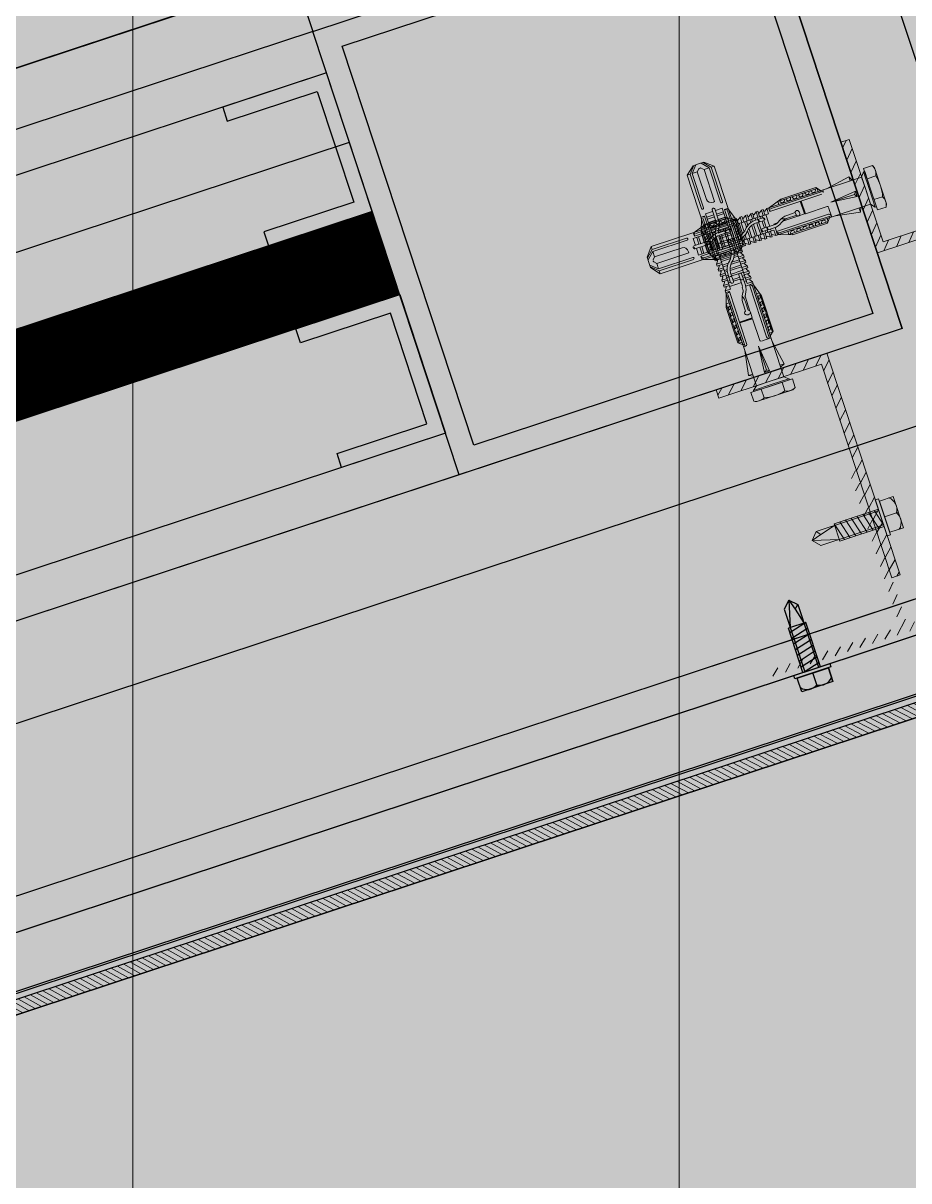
# Model space of a CAD drawing. Header units: metres. Extents: x 678805 to 1359287, y 2747329 to 5497370.
# Drawn here: x 679900.5494 to 679900.8531, y 2748646.8202 to 2748647.2168 of the extents above; entities that cross this region are included whole.
import ezdxf

# ---------------------------------------------------------------- set-up
doc = ezdxf.new("R2010")
doc.units = ezdxf.units.M
doc.linetypes.add('XREF_MON_SFT_TREES$0$HIDDEN', pattern=[0.375, 0.25, -0.125])
for name, color, linetype in [('00_XREF_MON_HSC_PAVEMENT', 7, 'Continuous'), ('00_XREF_TWQ_BUILDINGS', 7, 'Continuous'), ('00_XREF_TWQ_SFT_TREES', 7, 'Continuous'), ('XREF_MON_BUILDINGS$0$00-Modulos DEFINIDOS', 7, 'Continuous'), ('XREF_MON_BUILDINGS$0$00-Modulos ROOFS', 2, 'Continuous'), ('XREF_MON_BUILDINGS$0$02-L-01_Structure', 2, 'Continuous'), ('XREF_MON_BUILDINGS$0$02-L-01_Structure t2', 7, 'Continuous'), ('XREF_MON_BUILDINGS$0$02-L-01_Struture aux', 4, 'Continuous'), ('XREF_MON_BUILDINGS$0$02-L-Insulation', 252, 'Continuous'), ('XREF_MON_BUILDINGS$0$02-L-INT Panel', 5, 'Continuous'), ('XREF_MON_BUILDINGS$0$02-L-panel', 5, 'Continuous'), ('XREF_MON_BUILDINGS$0$02_L_Furniture', 7, 'Continuous'), ('XREF_MON_SFT_TREES$0$SL_TREE_CANOPY', 251, 'XREF_MON_SFT_TREES$0$HIDDEN')]:
    doc.layers.add(name, color=color, linetype=linetype)
doc.layers.add('XREF_MON_BUILDINGS$0$0-WIPEOUTS', color=7, linetype='Continuous', true_color=0xffffff)
doc.layers.add('XREF_MON_SFT_TREES$0$SL_TREE_ACACIA_GERRARDII', color=7, linetype='Continuous', true_color=0x4c4c00)
doc.layers.add('XREF_MON_BUILDINGS$0$00-AUX STRUCTURE', color=3, linetype='Continuous', plot=False)
for name, color, linetype, lineweight in [('XREF_MON_BUILDINGS$0$02-H-251', 251, 'Continuous', 0), ('XREF_MON_BUILDINGS$0$02-H-254', 254, 'Continuous', 0), ('XREF_MON_BUILDINGS$0$02-L-01_Structure L', 7, 'Continuous', 5), ('XREF_MON_BUILDINGS$0$02-L-01_Structure T', 8, 'Continuous', 5)]:
    doc.layers.add(name, color=color, linetype=linetype, lineweight=lineweight)
for name, color, linetype, lineweight, true_color in [('XREF_MON_BUILDINGS$0$02-KH-01 Water_Toilets', 7, 'Continuous', 30, 0x3877ff), ('XREF_MON_HSC_PAVEMENT$0$03-TR-Pavement_01_Compacted Ground', 7, 'Continuous', 5, 0x5a4f30), ('XREF_MON_HSC_PAVEMENT$0$03-TR-Pavement_06_Concrete Slab in situ', 7, 'Continuous', 9, 0xf7f7f7)]:
    doc.layers.add(name, color=color, linetype=linetype, lineweight=lineweight, true_color=true_color)
doc.layers.get('XREF_MON_BUILDINGS$0$02-KH-01 Water_Toilets').off()
doc.layers.get('XREF_MON_SFT_TREES$0$SL_TREE_ACACIA_GERRARDII').off()
doc.linetypes.add('XREF_MON_BUILDINGS$0$BATTING', pattern='A,0.0001,-0.1,[134,ltypeshp.shx,S=0.1,R=0,X=-0.1,Y=0],-0.2,[134,ltypeshp.shx,S=0.1,R=180,X=0.1,Y=0],-0.1', length=0.4001)

# ---------------------------------------------------------------- blocks, each defined once
blk = doc.blocks.new('XREF_MON_BUILDINGS$0$modulo kiosco')
at = {"layer": 'XREF_MON_BUILDINGS$0$0-WIPEOUTS', "true_color": 0xfcfcfc}
h = blk.add_hatch(color=7, dxfattribs=at)
h.dxf.hatch_style = 1
h.paths.add_polyline_path([(119.6986085139215, -61.62058441969566), (119.6986085125245, -56.82058442011476), (124.4986085132696, -56.82058442058042), (124.4986085123383, -61.62058442132547)])
at = {"layer": 'XREF_MON_BUILDINGS$0$00-Modulos ROOFS', "lineweight": 0}
blk.add_lwpolyline([(119.6986085139215, -61.62058441969566), (119.6986085125245, -56.82058442011476), (124.4986085132696, -56.82058442058042), (124.4986085123383, -61.62058442132547)], close=True, dxfattribs=at)
at = {"layer": 'XREF_MON_BUILDINGS$0$00-Modulos ROOFS'}
blk.add_lwpolyline([(124.4986085137352, -57.12058442062698), (124.4986085132696, -56.82058442058042), (124.1986085125245, -56.82058442151174), (119.9986085128039, -56.82058442034759), (119.6986085125245, -56.82058442011476), (119.6986085125245, -57.12058442085981), (119.6986085134558, -61.32058442058042), (119.6986085139215, -61.62058441969566), (119.9986085128039, -61.62058442062698), (124.1986085125245, -61.62058442109264), (124.4986085123383, -61.62058442132547), (124.4986085128039, -61.32058442081325)], close=True, dxfattribs=at)
blk = doc.blocks.new('XREF_MON_BUILDINGS$0$PILAR STRUCTURE')
at = {"layer": 'XREF_MON_BUILDINGS$0$02-L-01_Structure', "linetype": 'Continuous'}
h = blk.add_hatch(dxfattribs=at)
h.set_pattern_fill('ANGLE', color=252)
h.set_pattern_definition([(0, (-144.6596111481284, 18.56842418532225), (0, 6.985), [5.08, -1.905]), (90, (-144.6596111481284, 18.56842418532225), (-6.985, 4.277078946022131e-16), [5.08, -1.905])])
h.paths.add_polyline_path([(-0.0800000000000125, -0.08000000000000185), (0.07999999999998408, -0.08000000000000185), (0.07999999999998408, 0.0799999999999983), (-0.0800000000000125, 0.0799999999999983)])
h.paths.add_polyline_path([(-0.07200000000000273, -0.07200000000000273), (0.0719999999999743, -0.07200000000000273), (0.0719999999999743, 0.07199999999999918), (-0.07200000000000273, 0.07199999999999918)], flags=16)
h = blk.add_hatch(color=252, dxfattribs=at)
h.dxf.hatch_style = 1
h.paths.add_polyline_path([(-0.07200000000000273, -0.07200000000000273), (0.0719999999999743, -0.07200000000000273), (0.0719999999999743, 0.07199999999999918), (-0.07200000000000273, 0.07199999999999918)], flags=16)
h.paths.add_polyline_path([(-0.0800000000000125, -0.08000000000000185), (0.07999999999998408, -0.08000000000000185), (0.07999999999998408, 0.0799999999999983), (-0.0800000000000125, 0.0799999999999983)])
for points in [[(-0.0800000000000125, -0.08000000000000185), (0.07999999999998408, -0.08000000000000185), (0.07999999999998408, 0.0799999999999983), (-0.0800000000000125, 0.0799999999999983)], [(-0.07200000000000273, -0.07200000000000273), (0.0719999999999743, -0.07200000000000273), (0.0719999999999743, 0.07199999999999918), (-0.07200000000000273, 0.07199999999999918)]]:
    blk.add_lwpolyline(points, close=True, dxfattribs=at)
blk = doc.blocks.new('XREF_MON_BUILDINGS$0$ULMA_Escuadra40x80_Seccion')
at = {"layer": 'XREF_MON_BUILDINGS$0$02-H-251', "ltscale": 125}
h = blk.add_hatch(dxfattribs=at)
h.set_pattern_fill('ANSI31', color=256, scale=0.001, angle=360, style=0)
h.set_pattern_definition([(45, (0, 0), (-0.002245064030267288, 0.002245064030267289), [])])
h.paths.add_polyline_path([(0, 0.0799999999994725), (0.002999999989697244, 0.0799999999994725), (0.002999999989697244, 0.002999999999701686), (0.03999999999359716, 0.002999999999701686), (0.03999999999359716, 0), (0, 0)])
at = {"layer": 'XREF_MON_BUILDINGS$0$02-L-01_Structure L', "linetype": 'Continuous'}
blk.add_lwpolyline([(0, 0.0799999999994725), (0.002999999989697244, 0.0799999999994725), (0.002999999989697244, 0.002999999999701686), (0.03999999999359716, 0.002999999999701686), (0.03999999999359716, 0), (0, 0)], close=True, dxfattribs=at)
blk = doc.blocks.new('XREF_MON_BUILDINGS$0$ULMA_Anclaje fijacion a forjado y a cerramiento base')
at = {"layer": 'XREF_MON_BUILDINGS$0$02-L-01_Structure T', "linetype": 'Continuous'}
for p, q in [((-0.09499999996478437, 0.004900000054021802), (-0.09799999996903352, 0.001900000053865369)), ((-0.05639999997220002, 0.004900000040834129), (-0.09499999997206032, 0.004900000040834129)), ((-0.09500000016123522, 0.003800290978233534), (-0.09500000016123522, 0.004899999999906868)), ((-0.07599999997182749, 0.003600000040933082), (-0.07599999997182749, 0.004900000040834129)), ((-0.07549999996990664, 0.004900000054021802), (-0.06990192376542836, 0.006400000053872645)), ((-0.07549999996990664, 0.004266025754077418), (-0.07549999996990664, 0.004900000054021802)), ((-0.05702020314492984, 0.004400000053919939), (-0.07499999996798579, 0.004400000053919939)), ((-0.05990525586821605, 0.006000000053973054), (-0.07139474408904789, 0.006000000053973054)), ((-0.07139474408904789, 0.006000000053973054), (-0.07139474408904789, 0.004900000054021802)), ((-0.07139474408904789, 0.006000000053973054), (-0.07139474408904789, 0.004900000054021802)), ((-0.0605980761902174, 0.006400000053872645), (-0.06990192376542836, 0.006400000053872645)), ((-0.06990192376542836, 0.006400000053872645), (-0.06990192376542836, 0.006000000053973054)), ((-0.0605980761902174, 0.006400000053872645), (-0.0605980761902174, 0.006000000053973054)), ((-0.06059807618294144, 0.006400000053872645), (-0.05799999996816041, 0.004900000054021802)), ((-0.05990525586821605, 0.006000000053973054), (-0.05990525586821605, 0.004900000054021802)), ((-0.05799999999726424, 0.004899999999906868), (-0.05799999999726424, 0.004399999999805004)), ((-0.0569999999643187, 0.004600000053869735), (-0.0569999999643187, 0.004900000054021802)), ((-0.05639999997220002, 0.003000000040628947), (-0.05639999997220002, 0.004900000040834129)), ((-0.05479999996896368, 0.004900000040834129), (-0.05594999997265404, 0.004236047240738117)), ((-0.0539999999673455, 0.004900000040834129), (-0.05479999996896368, 0.004900000040834129)), ((-0.05479999996896368, 0.003000000040628947), (-0.05479999996896368, 0.004900000040834129)), ((-0.0539999999673455, 0.003000000040628947), (-0.0539999999673455, 0.004900000040834129)), ((-0.05239999997138511, 0.004900000040834129), (-0.05354999996779952, 0.004236047240738117)), ((-0.05239999997138511, 0.003000000040628947), (-0.05239999997138511, 0.004900000040834129)), ((-0.05159999996976694, 0.004900000040834129), (-0.05239999997138511, 0.004900000040834129)), ((-0.05159999996976694, 0.003000000040628947), (-0.05159999996976694, 0.004900000040834129)), ((-0.04999999997380655, 0.004900000040834129), (-0.05114999997022096, 0.004236047240738117)), ((-0.04919999997218838, 0.004900000040834129), (-0.04999999997380655, 0.004900000040834129)), ((-0.04999999997380655, 0.003000000040628947), (-0.04999999997380655, 0.004900000040834129)), ((-0.04919999997218838, 0.003000000040628947), (-0.04919999997218838, 0.004900000040834129)), ((-0.04759999996895203, 0.004900000040834129), (-0.0487499999726424, 0.004236047240738117)), ((-0.04759999996895203, 0.003000000040628947), (-0.04759999996895203, 0.004900000040834129)), ((-0.04679999996733386, 0.004900000040834129), (-0.04759999996895203, 0.004900000040834129)), ((-0.04679999996733386, 0.003000000040628947), (-0.04679999996733386, 0.004900000040834129)), ((-0.04519999997137347, 0.004900000040834129), (-0.04634999996778788, 0.004236047240738117)), ((-0.0443999999697553, 0.004900000040834129), (-0.04519999997137347, 0.004900000040834129)), ((-0.04519999997137347, 0.003000000040628947), (-0.04519999997137347, 0.004900000040834129)), ((-0.0443999999697553, 0.003000000040628947), (-0.0443999999697553, 0.004900000040834129)), ((-0.04279999997379491, 0.004900000040834129), (-0.04394999997020932, 0.004236047240738117)), ((2.91038304567337e-11, 0.004900000054021802), (-0.04279999996651895, 0.004900000054021802)), ((-0.04279999997379491, 0.003000000040628947), (-0.04279999997379491, 0.004900000040834129)), ((-0.04199999996490078, 0.004900000054021802), (-0.04199999996490078, 0.002243997654204577)), ((-0.04149999997025589, 0.004900000054021802), (-0.03590192376577761, 0.006400000053872645)), ((-0.04149999997025589, 0.004266025478955271), (-0.04149999997025589, 0.004900000054021802)), ((-0.017520182816952, 0.004400000053919939), (-0.04099999996833503, 0.004400000053919939)), ((-0.01959999997052364, 0.006000000053973054), (-0.03739474408939714, 0.006000000053973054)), ((-0.03739474408939714, 0.006000000053973054), (-0.03739474408939714, 0.004900000054021802)), ((-0.01999999996769475, 0.006400000053872645), (-0.03590192376577761, 0.006400000053872645)), ((-0.03590192376577761, 0.006400000053872645), (-0.03590192376577761, 0.006000000053973054)), ((-0.01999999996769475, 0.006400000053872645), (-0.01999999996769475, 0.006000000053973054)), ((-0.01849999996920815, 0.004900000054021802), (-0.01999999996769475, 0.006400000053872645)), ((-0.01959999997052364, 0.004900000054021802), (-0.01959999997052364, 0.006000000053973054)), ((-0.01849999996920815, 0.004900000054021802), (-0.01849999996920815, 0.004400000053919939)), ((-0.01749999996536644, 0.004900000054021802), (-0.01749999996536644, 0.001469047654154565)), ((-0.005200000319746323, 0.006399999982932059), (-0.01587305490102153, 0.004899999983081216)), ((-0.005199999970500357, 0.004900000054021802), (-0.005199999970500357, 0.006400000053872645)), ((-0.005199999970500357, 0.006400000053872645), (-0.004333974560722709, 0.004900000054021802)), ((0.001500000034866389, 0.006400000053872645), (2.91038304567337e-11, 0.004900000054021802)), ((2.91038304567337e-11, 5.411493475548923e-11), (2.91038304567337e-11, 0.004900000054021802)), ((0.002000000029511284, 0.006400000053872645), (0.001500000034866389, 0.006400000053872645)), ((0.001500000034866389, 5.411493475548923e-11), (0.001500000034866389, 0.006400000053872645)), ((0.001999999680265319, 0.007505513633077499), (0.0059194662826485, 0.007505513633077499)), ((0.001999999680265319, -0.007505513666728802), (0.001999999680265319, 0.007505513633077499)), ((0.002000000029511284, 5.411493475548923e-11), (0.002000000029511284, 0.006400000053872645)), ((0.006499999683001079, 0.00650000033328979), (0.0059194662826485, 0.007505513633077499)), ((0.006499999683001079, -0.006499999667084921), (0.006499999683001079, 0.00650000033328979)), ((-0.09500000016123522, 0.003800290978233534), (-0.09800000016548438, 0.001649701530368475)), ((-0.09800000016548438, 0.0009425947491763509), (-0.09500000016123522, 0.00309318419704141)), ((-0.09799999996903352, 5.411493475548923e-11), (-0.09799999996903352, 0.001900000053865369)), ((-0.09799999999813735, 0), (-0.09799999999813735, -0.001900000000205182)), ((-0.09500000000116415, 0.001212165931974596), (-0.09598054861999117, 0.0003815084141933767)), ((-0.07949999999982538, 0.003800290978233534), (-0.09500000016123522, 0.003800290978233534)), ((-0.07950095342675922, 0.00309318419704141), (-0.09500000000116415, 0.00309318419704141)), ((-0.09500000016123522, 0.001212165931974596), (-0.09500000016123522, 0.00309318419704141)), ((-0.08050000000366708, 0.001212165931974596), (-0.09500000000116415, 0.001212165931974596)), ((-0.08050000031653326, 0.0007878340506977111), (-0.08050000031653326, 0.001212165915148944)), ((-0.07921132486808347, 0.003735412722562614), (-0.07949999999982538, 0.003800290978233534)), ((-0.07949999999982538, 0.00309318419704141), (-0.07921132486808347, 0.003158062453167076)), ((-0.07899999999790452, 0.003446737587637472), (-0.07921132486808347, 0.003735412722562614)), ((-0.07921132486808347, 0.003158062453167076), (-0.07899999999790452, 0.003446737587637472)), ((-0.07238871805748204, 0.0005000000005566108), (-0.07750000029773219, 0.0005000000005566108)), ((-0.07238871783920331, 0.0005000000005566108), (-0.07749997821520083, 0.0005000000005566108)), ((-0.04279999997379491, 0.003000000040628947), (-0.07679999997344567, 0.003000000040628947)), ((-0.07679999997344567, 0.0004999963407499308), (-0.07679999997344567, 0.003000000040628947)), ((-0.05799999996816041, 0.003600000054120756), (-0.07597979684214806, 0.003600000054120756)), ((-0.07519999997020932, 0.0004999878656235524), (-0.07519999997020932, 0.003000000040628947)), ((-0.07439999996859115, 0.000499983615554811), (-0.07439999996859115, 0.003000000040628947)), ((-0.07279999997263076, 0.0004999751408831798), (-0.07279999997263076, 0.003000000040628947)), ((-0.07199999997101258, 0.0004999709158255428), (-0.07199999997101258, 0.003000000040628947)), ((-0.07039999996777624, 0.0007838919409550726), (-0.07039999996777624, 0.003000000040628947)), ((-0.07039999996777624, 0.0002553429039835464), (-0.07039999996777624, 0.0007838919541427458)), ((-0.06959999997343402, 0.003000000040628947), (-0.06959999997343402, -3.774075094042928e-05)), ((-0.06799999997019768, 0.001888627379230456), (-0.06799999997019768, 0.003000000054271368)), ((-0.06799999997019768, 0.0008294746289720933), (-0.06799999997019768, 0.001888627379230456)), ((-0.06799999997019768, 4.092726157978177e-11), (-0.06799999997019768, 0.0008294746157844202)), ((-0.06799999997019768, 4.092726157978177e-11), (-0.06799999997019768, -0.0007950077156237967)), ((-0.0671999999685795, 0.002098475703860458), (-0.0671999999685795, 0.003000000054271368)), ((-0.0671999999685795, 0.001074557454103342), (-0.0671999999685795, 0.002098475703860458)), ((-0.0671999999685795, 4.092726157978177e-11), (-0.0671999999685795, 0.001074557440915669)), ((-0.0671999999685795, 4.092726157978177e-11), (-0.0671999999685795, -0.001052696669376019)), ((-0.06559999996534316, 0.002250000054118573), (-0.06559999996534316, 0.003000000054271368)), ((-0.06559999996534316, 0.001250000053914846), (-0.06559999996534316, 0.002250000054118573)), ((-0.06559999997261912, 4.092726157978177e-11), (-0.06559999997261912, 0.001250000040727173)), ((-0.06559999997261912, 4.092726157978177e-11), (-0.06559999997261912, -0.001249999959327397)), ((-0.06479999997100094, 0.002250000054118573), (-0.06479999997100094, 0.003000000054271368)), ((-0.06479999997100094, 0.001250000053914846), (-0.06479999997100094, 0.002250000054118573)), ((-0.06479999997100094, 4.092726157978177e-11), (-0.06479999997100094, 0.001250000040727173)), ((-0.06479999997100094, 4.092726157978177e-11), (-0.06479999997100094, -0.001249999959327397)), ((-0.0631999999677646, 0.002250000054118573), (-0.0631999999677646, 0.003000000054271368)), ((-0.0631999999677646, 0.001250000053914846), (-0.0631999999677646, 0.002250000054118573)), ((-0.0631999999677646, 4.092726157978177e-11), (-0.0631999999677646, 0.001250000040727173)), ((-0.0631999999677646, 4.092726157978177e-11), (-0.0631999999677646, -0.001249999959327397)), ((-0.05863006513391156, 0.002250000000458385), (-0.06250000033469405, 0.002250000000458385)), ((-0.05863006513391156, 0.001250000000254659), (-0.06249989908974385, 0.001250000000254659)), ((-0.06239999996614642, 0.002250000054118573), (-0.06239999996614642, 0.003000000054271368)), ((-0.06239999997342238, 4.092726157978177e-11), (-0.06239999997342238, 0.001250000040727173)), ((-0.06239999997342238, 4.092726157978177e-11), (-0.06239999997342238, -0.001249999959327397)), ((-0.06079999997018604, 0.002250000054118573), (-0.06079999997018604, 0.003000000054271368)), ((-0.06079999997018604, 4.092726157978177e-11), (-0.06079999997018604, 0.001250000040727173)), ((-0.06079999997018604, 4.092726157978177e-11), (-0.06079999997018604, -0.001249999959327397)), ((-0.05999999996856786, 0.002250000054118573), (-0.05999999996856786, 0.003000000054271368)), ((-0.05999999996856786, 4.092726157978177e-11), (-0.05999999996856786, 0.001250000040727173)), ((-0.05999999996856786, 4.092726157978177e-11), (-0.05999999996856786, -0.002999999959229172)), ((-0.05839999996533152, 0.002246470569389203), (-0.05839999996533152, 0.003000000054271368)), ((-0.05839999997260747, 4.092726157978177e-11), (-0.05839999997260747, 0.001245927241143363)), ((-0.05839999997260747, 4.092726157978177e-11), (-0.05839999997260747, -0.002999999959229172)), ((-0.0575999999709893, 0.002178927737077174), (-0.0575999999709893, 0.003000000054271368)), ((-0.0575999999709893, -0.002999999959229172), (-0.0575999999709893, 0.001167863121281698)), ((-0.05599999996775296, 0.001773728350144665), (-0.05599999996775296, 0.003000000054271368)), ((-0.05599999996775296, 4.092726157978177e-11), (-0.05599999996775296, 0.0006941365782040521)), ((-0.05599999996775296, 4.092726157978177e-11), (-0.05599999996775296, -0.002999999959229172)), ((-0.05519999996613478, 0.001419681868355838), (-0.05519999996613478, 0.003000000054271368)), ((-0.05519999997341074, 0.0002712911496018933), (-0.05519999997341074, -0.002999999959229172)), ((-0.05359999997017439, 0.0003147642983094556), (-0.05359999997017439, 0.003000000040628947)), ((-0.05279999996855622, 4.092726157978177e-11), (-0.05279999996855622, 0.003000000040628947)), ((-0.05279999996855622, 4.092726157978177e-11), (-0.05279999996855622, -0.0002712910677473701)), ((-0.05119999997259583, 4.092726157978177e-11), (-0.05119999997259583, 0.003000000040628947)), ((-0.05119999997259583, 4.092726157978177e-11), (-0.05119999997259583, -0.0009957987340385444)), ((-0.05039999997097766, 4.092726157978177e-11), (-0.05039999997097766, 0.003000000040628947)), ((-0.05039999997097766, 4.092726157978177e-11), (-0.05039999997097766, -0.001172616259282222)), ((-0.04879999996774131, 0.002250000054118573), (-0.04879999996774131, 0.003000000054271368)), ((-0.04879999996774131, 0.001250000053914846), (-0.04879999996774131, 0.00262500005419497)), ((-0.04879999996774131, 4.092726157978177e-11), (-0.04879999996774131, 0.001250000040727173)), ((-0.04879999996774131, 4.092726157978177e-11), (-0.04879999996774131, -0.001249999959327397)), ((-0.0479999999733991, 4.092726157978177e-11), (-0.0479999999733991, 0.003000000040628947)), ((-0.0479999999733991, 4.092726157978177e-11), (-0.0479999999733991, -0.001249999959327397)), ((-0.04238871808775002, 0.002249999982723239), (-0.04750000033527613, 0.002249999982723239)), ((-0.04238871799316257, 0.001249999982974259), (-0.04749997836916009, 0.001249999982974259)), ((-0.04639999997016275, 0.002250000054118573), (-0.04639999997016275, 0.003000000054271368)), ((-0.04639999997016275, 4.092726157978177e-11), (-0.04639999997016275, 0.001250000040727173)), ((-0.04639999997016275, 4.092726157978177e-11), (-0.04639999997016275, -0.001249999959327397)), ((-0.04559999996854458, 0.002250000054118573), (-0.04559999996854458, 0.003000000054271368)), ((-0.04559999996854458, 4.092726157978177e-11), (-0.04559999996854458, 0.001250000040727173)), ((-0.04559999996854458, 4.092726157978177e-11), (-0.04559999996854458, -0.001249999959327397)), ((-0.04399999996530823, 0.002250000054118573), (-0.04399999996530823, 0.003000000054271368)), ((-0.04399999996530823, 0.002250000054118573), (-0.04399999996530823, 0.003000000054271368)), ((-0.04399999997258419, 4.092726157978177e-11), (-0.04399999997258419, 0.001250000040727173)), ((-0.04399999997258419, 4.092726157978177e-11), (-0.04399999997258419, 0.001250000040727173)), ((-0.04399999997258419, 4.092726157978177e-11), (-0.04399999997258419, -0.001249999959327397)), ((-0.04399999997258419, 4.092726157978177e-11), (-0.04399999997258419, -0.002999999959229172)), ((-0.04199999996490078, 0.001243073279056262), (-0.04199999996490078, 0.0009690476540527015)), ((-0.01849999996920815, 0.003600000054120756), (-0.04197979586751899, 0.003600000054120756)), ((-0.04049836142075947, 0.0009690476540527015), (-0.04197979586751899, 0.0009690476540527015)), ((-0.03124687392119085, 0.0009690476540527015), (-0.03803526836418314, 0.0009690476540527015)), ((-0.03186602826463059, 0.0004999956327083055), (-0.03561142804392148, 0.0005000794471925474)), ((-0.03561128240835387, 0.0005000000001018634), (-0.03186602558707818, 0.0005000000001018634)), ((-0.02819999996427214, 0.0009690476540527015), (-0.03075312601140467, 0.0009690476540527015)), ((-0.02819999996427214, 0.0009690476540527015), (-0.02799999996932456, 0.0007690476541029057)), ((-0.02819999996427214, 0.0009690476540527015), (-0.02819999996427214, -0.003599999945890886)), ((-0.02779999996710103, 0.0009690476540527015), (-0.02799999996932456, 0.0007690476541029057)), ((-0.02799999996932456, 0.0007690476541029057), (-0.02799999996932456, -0.003599999945890886)), ((-0.02779999996710103, 0.0009690476540527015), (-0.02779999996710103, -0.003599999945890886)), ((-0.01799999996728729, 0.0009690476540527015), (-0.02779999996710103, 0.0009690476540527015)), ((-0.004333974917244632, 0.000915883743800805), (-0.01587305490102153, -1.682565198279917e-11)), ((-0.01587305455177557, 5.411493475548923e-11), (-0.005199999970500357, 5.411493475548923e-11)), ((-0.004333974560722709, 0.0009158838147413917), (-0.005199999970500357, 5.411493475548923e-11)), ((-0.004333974560722709, -0.0009158837065115222), (-0.005199999970500357, 5.411493475548923e-11)), ((-0.004333974560722709, -0.0009158837065115222), (-0.004333974560722709, 0.0009158838147413917)), ((0, 0), (0, -0.004899999999906868)), ((0.001499999998486601, 0), (0.001499999998486601, -0.006400000000212458)), ((0.001999999680265319, 0.003752758733298833), (0.0059194662826485, 0.003752758733298833)), ((0.002000000000407454, 0), (0.002000000000407454, -0.006400000000212458)), ((-0.09799999999813735, -0.0009425947491763509), (-0.09500000000116415, -0.003093184197496157)), ((-0.09500000000116415, -0.003800290978688281), (-0.09799999999813735, -0.001649701530368475)), ((-0.09500000000116415, -0.004899999999906868), (-0.09799999999813735, -0.001900000000205182)), ((-0.09500000000116415, -0.001212165932429343), (-0.09598054861999117, -0.0003815084141933767)), ((-0.09499999997206032, -0.001212165891502082), (-0.09499999997206032, -0.003093184156568896)), ((-0.08249999999679858, -0.001212165932429343), (-0.09500000000116415, -0.001212165932429343)), ((-0.07950095342675922, -0.003093184197496157), (-0.09500000000116415, -0.003093184197496157)), ((-0.09499999997206032, -0.003800290937761019), (-0.09499999997206032, -0.004899999959434354)), ((-0.07949999983975431, -0.003800290978688281), (-0.09500000000116415, -0.003800290978688281)), ((-0.07921132486808347, -0.003158062453621824), (-0.07949999999982538, -0.003093184197496157)), ((-0.07949999999982538, -0.003800290978688281), (-0.07921132486808347, -0.003735412722562614)), ((-0.07899999999790452, -0.003446737588092219), (-0.07921132486808347, -0.003158062453621824)), ((-0.07921132486808347, -0.003735412722562614), (-0.07899999999790452, -0.003446737588092219)), ((-0.07238871791923884, -0.0005000000001018634), (-0.07750000016676495, -0.0005000000001018634)), ((-0.07238871795561863, -0.0004999999991923687), (-0.07749997833161615, -0.0004999999991923687)), ((-0.07679999997344567, -0.0004999999591746018), (-0.07679999997344567, -0.002999999959229172)), ((-0.04279999998107087, -0.003000000000156433), (-0.07679999998072162, -0.003000000000156433)), ((-0.07599999997910345, -0.003600000000005821), (-0.07599999997910345, -0.004899999999906868)), ((-0.05797979587805457, -0.003600000000005821), (-0.07597979685669998, -0.003600000000005821)), ((-0.07519999997020932, -0.0004999999591746018), (-0.07519999997020932, -0.002999999959229172)), ((-0.07439999996859115, -0.0004999999591746018), (-0.07439999996859115, -0.002999999959229172)), ((-0.07279999997263076, -0.0004999999591746018), (-0.07279999997263076, -0.002999999959229172)), ((-0.07199999997101258, -0.0004999999591746018), (-0.07199999997101258, -0.002999999959229172)), ((-0.07039999996777624, -0.0008117044189930311), (-0.07039999996777624, -0.002999999959229172)), ((-0.06960000032267999, -0.001128624259763455), (-0.06960000032267999, -0.003000000016982085)), ((-0.06799999997019768, -0.001859274363141594), (-0.06799999997019768, -0.002999999946041498)), ((-0.0671999999685795, -0.002079642608805443), (-0.0671999999685795, -0.002999999946041498)), ((-0.06049997165246168, -0.001250034919394238), (-0.06561142800637754, -0.001249920534974081)), ((-0.0656112825818127, -0.002249999999548891), (-0.06049998287926428, -0.002249999999548891)), ((-0.06559999996534316, -0.002249999945888703), (-0.06559999996534316, -0.002999999946041498)), ((-0.06479999997100094, -0.002249999945888703), (-0.06479999997100094, -0.002999999946041498)), ((-0.0631999999677646, -0.002249999945888703), (-0.0631999999677646, -0.002999999946041498)), ((-0.06239999996614642, -0.002249999945888703), (-0.06239999996614642, -0.002999999946041498)), ((-0.06079999997018604, -0.002249999945888703), (-0.06079999997018604, -0.002999999946041498)), ((-0.05639999997947598, -0.003000000000156433), (-0.05639999997947598, -0.004899999999906868)), ((-0.05479999998351559, -0.003000000000156433), (-0.05479999998351559, -0.004899999999906868)), ((-0.05399999998189742, -0.003000000000156433), (-0.05399999998189742, -0.004899999999906868)), ((-0.05359999997017439, -0.0009432666124666866), (-0.05359999997017439, -0.002999999959229172)), ((-0.05279999996855622, -0.001419681760580715), (-0.05279999996855622, -0.002999999946041498)), ((-0.05239999997138511, -0.002999999979692802), (-0.05239999997138511, -0.004899999979897984)), ((-0.05159999996976694, -0.002999999979692802), (-0.05159999996976694, -0.004899999979897984)), ((-0.05119999996531988, -0.002030796920735156), (-0.05119999996531988, -0.002999999946041498)), ((-0.05039999997097766, -0.002183035096095409), (-0.05039999997097766, -0.002999999946041498)), ((-0.04999999997380655, -0.002999999979692802), (-0.04999999997380655, -0.004899999979897984)), ((-0.04550000053859549, -0.001249999999799911), (-0.04936993554292712, -0.001249999999799911)), ((-0.04550000033486867, -0.002249999999548891), (-0.04936993554292712, -0.002249999999548891)), ((-0.04919999997218838, -0.002999999979692802), (-0.04919999997218838, -0.004899999979897984)), ((-0.04879999996774131, -0.002249999945888703), (-0.04879999996774131, -0.002999999946041498)), ((-0.04799999996612314, -0.002249999945888703), (-0.04799999996612314, -0.002999999946041498)), ((-0.04759999996895203, -0.002999999959229172), (-0.04759999996895203, -0.004899999959434354)), ((-0.04679999996733386, -0.002999999959229172), (-0.04679999996733386, -0.004899999959434354)), ((-0.04639999997016275, -0.002249999945888703), (-0.04639999997016275, -0.002999999946041498)), ((-0.04559999996854458, -0.002249999945888703), (-0.04559999996854458, -0.002999999946041498)), ((-0.04519999997137347, -0.002999999959229172), (-0.04519999997137347, -0.004899999959434354)), ((-0.0443999999697553, -0.002999999959229172), (-0.0443999999697553, -0.004899999959434354)), ((-0.04399999996530823, -0.002249999945888703), (-0.04399999996530823, -0.002999999946041498)), ((-0.04279999997379491, -0.002999999959229172), (-0.04279999997379491, -0.004899999959434354)), ((-0.0419999999794527, -0.003600000000005821), (-0.0419999999794527, -0.004899999999906868)), ((-0.01849999999831198, -0.003600000000005821), (-0.04197979589662282, -0.003600000000005821)), ((-0.0318660280900076, -0.0004999956499887048), (-0.0356114278692985, -0.0005000794649276941)), ((-0.03561128252476919, -0.0004999999991923687), (-0.03186602571076946, -0.0004999999991923687)), ((-0.004333974917244632, -0.0009158837774521089), (-0.01587305490102153, -1.682565198279917e-11)), ((0.001999999680265319, -0.003752755266759777), (0.0059194662826485, -0.003752755266759777)), ((-0.05639999997947598, -0.004899999999906868), (-0.09499999997933628, -0.004899999999906868)), ((-0.07549999999901047, -0.004266025699962483), (-0.07549999999901047, -0.004899999999906868)), ((-0.07549999999901047, -0.004899999999906868), (-0.06990192380180815, -0.006400000000212458)), ((-0.05699999997887062, -0.004400000000259752), (-0.0749999999825377, -0.004400000000259752)), ((-0.07139474408904789, -0.004899999945791933), (-0.07139474408904789, -0.005999999945743184)), ((-0.07139474408904789, -0.004899999945791933), (-0.07139474408904789, -0.005999999945743184)), ((-0.05990525586821605, -0.005999999945743184), (-0.07139474408904789, -0.005999999945743184)), ((-0.06990192376542836, -0.005999999945743184), (-0.06990192376542836, -0.006399999946097523)), ((-0.0605980761902174, -0.006399999946097523), (-0.06990192376542836, -0.006399999946097523)), ((-0.0605980761902174, -0.006399999946097523), (-0.05799999996816041, -0.004899999945791933)), ((-0.0605980761902174, -0.005999999945743184), (-0.0605980761902174, -0.006399999946097523)), ((-0.05990525586821605, -0.004899999945791933), (-0.05990525586821605, -0.005999999945743184)), ((-0.05799999999726424, -0.004400000000259752), (-0.05799999999726424, -0.004899999999906868)), ((-0.05699999997887062, -0.004400000000259752), (-0.05699999997887062, -0.004899999999906868)), ((-0.05479999998351559, -0.004899999999906868), (-0.05594999997993, -0.004236047200265602)), ((-0.05399999998189742, -0.004899999999906868), (-0.05479999998351559, -0.004899999999906868)), ((-0.05239999997138511, -0.004899999979897984), (-0.05354999998235144, -0.004236047179801972)), ((-0.05159999996976694, -0.004899999979897984), (-0.05239999997138511, -0.004899999979897984)), ((-0.04999999997380655, -0.004899999979897984), (-0.05114999997022096, -0.004236047179801972)), ((-0.04919999997218838, -0.004899999979897984), (-0.04999999997380655, -0.004899999979897984)), ((-0.04759999996895203, -0.004899999959434354), (-0.0487499999726424, -0.004236047159338341)), ((-0.04679999996733386, -0.004899999959434354), (-0.04759999996895203, -0.004899999959434354)), ((-0.04519999997137347, -0.004899999959434354), (-0.04634999996778788, -0.004236047159338341)), ((-0.0443999999697553, -0.004899999959434354), (-0.04519999997137347, -0.004899999959434354)), ((-0.04279999998107087, -0.004899999999906868), (-0.04394999997748528, -0.004236047200265602)), ((2.91038304567337e-11, -0.004899999945791933), (-0.04279999996651895, -0.004899999945791933)), ((-0.04149999999935972, -0.004266025425295084), (-0.04149999999935972, -0.004899999999906868)), ((-0.04149999999935972, -0.004899999999906868), (-0.0359019238021574, -0.006400000000212458)), ((-0.01752018285333179, -0.004400000000259752), (-0.04099999999743886, -0.004400000000259752)), ((-0.03739474408939714, -0.004899999945791933), (-0.03739474408939714, -0.005999999945743184)), ((-0.01959999997052364, -0.005999999945743184), (-0.03739474408939714, -0.005999999945743184)), ((-0.03590192376577761, -0.005999999945743184), (-0.03590192376577761, -0.006399999946097523)), ((-0.01999999996769475, -0.006399999946097523), (-0.03590192376577761, -0.006399999946097523)), ((-0.01849999996920815, -0.004899999945791933), (-0.01999999996769475, -0.006399999946097523)), ((-0.01999999996769475, -0.005999999945743184), (-0.01999999996769475, -0.006399999946097523)), ((-0.01959999997052364, -0.004899999945791933), (-0.01959999997052364, -0.005999999945743184)), ((-0.01849999999831198, -0.004400000000259752), (-0.01849999999831198, -0.004899999999906868)), ((-0.01750000000174623, -0.004600000000209548), (-0.01750000000174623, -0.004899999999906868)), ((-0.005199999970500357, -0.006399999946097523), (-0.01587305455177557, -0.004899999945791933)), ((-0.005199999970500357, -0.004899999945791933), (-0.005199999970500357, -0.006399999946097523)), ((-0.005199999970500357, -0.006399999946097523), (-0.004333974560722709, -0.004899999945791933)), ((0.001499999998486601, -0.006400000000212458), (0, -0.004899999999906868)), ((0.002000000000407454, -0.006400000000212458), (0.001499999998486601, -0.006400000000212458)), ((0.001999999680265319, -0.007505513666728802), (0.0059194662826485, -0.007505513666728802)), ((0.006499999683001079, -0.006499999667084921), (0.0059194662826485, -0.007505512966872629))]:
    blk.add_line(p, q, dxfattribs=at)
for centre, radius, start, end in [((-0.07502020407264354, 0.00340000005417096), 0.0009999999999999996, 90.00000125064498, 168.46304173404), ((-0.06949999996868428, 0.006000000053973054), 0.001, 179.9999995831184, 2.240738939747224e-06), ((-0.06709999996382976, 0.006000000053973054), 0.001, 179.9999995831184, 2.240738939747224e-06), ((-0.0646999999662512, 0.006000000053973054), 0.001, 179.9999995831184, 2.240738939747224e-06), ((-0.06229999996867264, 0.006000000053973054), 0.001, 179.9999995831184, 2.240738939747224e-06), ((-0.05799999996816041, 0.004600000053869735), 0.001, 269.9999983324734, 2.657620602956009e-06), ((-0.0560999999725027, 0.004495854840570246), 0.0002999999999999972, 179.9999995831184, 299.9999996018432), ((-0.05369999996764818, 0.004495854854212666), 0.0002999999999999972, 179.9999995831184, 299.9999996018432), ((-0.05129999997006962, 0.004495854840570246), 0.0002999999999999972, 179.9999995831184, 299.9999996018432), ((-0.04889999997249106, 0.004495854840570246), 0.0002999999999999972, 179.9999995831184, 299.9999996018432), ((-0.04649999996763654, 0.004495854840570246), 0.0002999999999999972, 179.9999995831184, 299.9999996018432), ((-0.04409999997005798, 0.004495854840570246), 0.0002999999999999972, 180, 299.9999997058804), ((-0.04099999996833503, 0.00340000005417096), 0.0009999999999999996, 90.00000125064498, 168.46304173404), ((-0.03549999996903352, 0.006000000053973054), 0.001, 179.9999995831184, 2.240738939747224e-06), ((-0.03549999996903352, 0.006000000053973054), 0.001, 179.9999995831184, 2.240738939747224e-06), ((-0.0326999999670079, 0.006000000053973054), 0.001, 180, 2.657620602956009e-06), ((-0.02989999996498227, 0.006000000053973054), 0.001, 180, 2.657620602956009e-06), ((-0.0270999999702326, 0.006000000053973054), 0.001, 180, 2.657620602956009e-06), ((-0.02429999996820698, 0.006000000053973054), 0.001, 180, 2.657620602956009e-06), ((-0.02149999996618135, 0.006000000053973054), 0.001, 180, 2.657620602956009e-06), ((-0.01849999996920815, 0.004600000053869735), 0.001, 269.9999983324734, 2.657620602956009e-06), ((0.003177357582899276, 0.005629136232983001), 0.003322642399999999, 325.6168396574897, 34.38315982743712), ((-0.09565735931391828, 0), 0.000499999999999996, 130.2691184803775, 229.7308815196225), ((-0.08250000031694071, 0.0007878340506977111), 0.002, 270, 0), ((-0.07750000016676495, 4.547473508864641e-13), 0.0004999999999999999, 89.9974799503451, 269.9999979155917), ((-0.07750000028318027, 4.547473508864641e-13), 0.0005, 90.00000208440834, 270.0025200496549), ((-0.07238871805748204, -0.006999999999607098), 0.007500000000000002, 61.0463102315051, 90), ((-0.06250000033469405, 0.001750000000356522), 0.0004999999999999998, 90.00000208440834, 270.0116013998847), ((-0.0604999827046413, 0.001750017459926312), 0.0004999825401999999, 270.0012777422978, 90.00000416881663), ((-0.05863006513391156, -0.005249999999705324), 0.007499999999999999, 48.5903778450324, 90.00000166752666), ((-0.05863006495928857, -0.005249999999705324), 0.006500000000000001, 48.5903778450324, 90.00000166752666), ((-0.05863006511208368, 0.005249999982879672), 0.006499999999999996, 306.1289274904188, 311.4096221549676), ((-0.04936993552837521, -0.005250000016985723), 0.007499999999999999, 128.1222900908017, 131.4096221549676), ((-0.04936993554292712, 0.005250000000614818), 0.006499999999999997, 228.5903778450324, 270), ((-0.04750000032072421, 0.001749999982621375), 0.0004999999999999998, 90.00000208440834, 270.0025200496549), ((-0.04550000016024569, 0.001749999999901775), 0.0005, 269.9999754039819, 90.00000125064498), ((-0.04238871808775002, -0.00525000001744047), 0.007500000000000002, 61.0463102315051, 90), ((-0.04238871803681832, -0.005249999999250576), 0.006500000000000002, 61.04631409580072, 90), ((-0.03561128252476919, 0.007000157873790158), 0.007499999999999998, 241.0463007414357, 270), ((-0.03561128258297686, 0.007000157855600264), 0.006500000000000001, 241.0463102315051, 269.9987176720039), ((-0.03561128240835387, -0.007000157872880663), 0.0075, 90, 111.0361103108176), ((-0.03100000016274862, 0), 0.001000000000000001, 209.9997091887205, 149.9999981873691), ((-0.03100000032281969, 2.819433575496078e-11), 0.001000000000000001, 210.0000018126309, 150.0002908112796), ((-0.01799999996728729, 0.001469047654154565), 0.0004999999999999998, 269.9999983324734, 2.657620602956009e-06), ((-0.005919788716710173, 1.733042154228315e-09), 0.0124197884, 342.4126448496456, 17.58735477779235), ((-0.0750202040799195, -0.003400000000056025), 0.001000000000000004, 191.5369578575029, 269.9999983324734), ((-0.07238871791923884, 0.007000000000061846), 0.0075, 270, 291.0394696438425), ((-0.07238871809386183, -0.006999999999607098), 0.006499999999999999, 61.04631409580072, 90), ((-0.0656112825818127, 0.005250157873433636), 0.007499999999999996, 241.0463068707718, 270), ((-0.06561128254543291, 0.005250157873433636), 0.006500000000000001, 241.0463102315051, 269.9987176720039), ((-0.06250000016007107, -0.001749999999901775), 0.0005, 89.98839860011529, 269.9999979155917), ((-0.06049998284288449, -0.001750017459471565), 0.0004999825402000001, 269.9999958311834, 89.99871767200386), ((-0.05797979589988245, -0.004600000000209548), 0.001000000000000002, 11.53695900628007, 90), ((-0.04936993554292712, 0.005250000000614818), 0.007500000000000001, 228.5903778450324, 270), ((-0.05863006511208368, 0.005249999982879672), 0.007500000000000004, 308.1222900908016, 311.4096221549676), ((-0.04936993552837521, -0.005250000016985723), 0.006499999999999999, 126.1289274904188, 131.4096221549676), ((-0.04750000016065314, -0.001749999999901775), 0.0005, 89.9974799503451, 269.9999979155917), ((-0.04550000033486867, -0.001749999999447027), 0.0005000000000000001, 269.999998749355, 90.00002459601811), ((-0.04099999998288695, -0.003400000000056025), 0.000999999999999997, 191.5369578575029, 269.9999983324734), ((-0.01849999998376006, -0.004600000000209548), 0.001000000000000001, 2.657620602956009e-06, 90.00000125064498), ((0.003177357582899276, -0.005629135566778132), 0.003322642399999999, 325.6168396574897, 34.38315982743712), ((-0.06949999999778811, -0.006000000000312866), 0.001000000000000001, 2.657620602956009e-06, 179.9999995831184), ((-0.06710000000020955, -0.006000000000312866), 0.001000000000000001, 2.657620602956009e-06, 179.9999995831184), ((-0.06470000000263099, -0.006000000000312866), 0.001000000000000001, 2.657620602956009e-06, 179.9999995831184), ((-0.06229999999777647, -0.006000000000312866), 0.001000000000000001, 2.657620602956009e-06, 179.9999995831184), ((-0.05609999997977866, -0.004495854800097732), 0.0002999999999999983, 59.99999984205321, 179.9999995831184), ((-0.0536999999822001, -0.004495854800097732), 0.0002999999999999983, 59.99999984205321, 179.9999995831184), ((-0.05129999997006962, -0.004495854779634101), 0.0002999999999999983, 59.99999984205321, 179.9999995831184), ((-0.04889999997249106, -0.004495854779634101), 0.0002999999999999983, 59.99999984205321, 179.9999995831184), ((-0.04649999996763654, -0.00449585475917047), 0.0002999999999999983, 59.99999984205321, 179.9999995831184), ((-0.04409999997733394, -0.004495854800097732), 0.0002999999999999983, 59.99999984205321, 179.9999995831184), ((-0.03549999999813735, -0.006000000000312866), 0.001000000000000001, 2.657620602956009e-06, 179.9999995831184), ((-0.03549999999813735, -0.006000000000312866), 0.001000000000000001, 2.657620602956009e-06, 179.9999995831184), ((-0.03270000000338769, -0.006000000000312866), 0.001000000000000001, 2.657620602956009e-06, 179.9999995831184), ((-0.02990000000136206, -0.006000000000312866), 0.001000000000000001, 2.657620602956009e-06, 179.9999995831184), ((-0.02709999999933643, -0.006000000000312866), 0.001000000000000001, 2.657620602956009e-06, 179.9999995831184), ((-0.02429999999731081, -0.006000000000312866), 0.001000000000000001, 2.657620602956009e-06, 179.9999995831184), ((-0.02150000000256114, -0.006000000000312866), 0.001000000000000001, 2.657620602956009e-06, 179.9999995831184)]:
    blk.add_arc(centre, radius, start, end, dxfattribs=at)
blk = doc.blocks.new('XREF_MON_BUILDINGS$0$AUTORROSCANTE')
at = {"layer": 'XREF_MON_BUILDINGS$0$02-L-01_Structure t2', "color": 0}
for p, q in [((-31.20000000000002, 5.629165124598842), (-26.19999999999959, 5.62916512459816)), ((-31.19999999999999, -3.410605131648481e-13), (-26.19999999999976, 0)), ((-2.365309734828713, 2.5), (-25, 2.5)), ((0, 0), (-8.999999999999972, 2.5)), ((0, 0), (-3.600692283157343, -1.09366380576239)), ((0, 0), (-2.365309734828713, 2.5)), ((0, 0), (-2.365309734828713, -2.5)), ((-2.365309734828713, -2.5), (-25, -2.5)), ((-3.600692283157343, -1.09366380576239), (-2.365309734828713, -2.5)), ((-31.20000000000002, -5.629165124598899), (-26.19999999999948, -5.629165124599581))]:
    blk.add_line(p, q, dxfattribs=at)
at = {"layer": 'XREF_MON_BUILDINGS$0$02-L-01_Structure t2', "color": 253}
for p, q in [((-25, 3.149999999999977), (-8.999999999999943, 3.150000000000034)), ((-23.47427264461649, -3.14999999999992), (-25, 2.662522019210144)), ((-21.40651940967126, -3.14999999999992), (-23.06020473028568, 3.149999999999864)), ((-19.338766174726, -3.14999999999992), (-20.99245149534045, 3.14999999999992)), ((-17.27101293978083, -3.14999999999992), (-18.92469826039516, 3.150000000000034)), ((-15.20325970483566, -3.14999999999992), (-16.85694502544993, 3.150000000000034)), ((-13.1355064698904, -3.14999999999992), (-14.78919179050473, 3.149999999999977)), ((-11.06775323494514, -3.14999999999992), (-12.72143855555953, 3.149999999999977)), ((-9, -3.14999999999992), (-10.65368532061433, 3.150000000000034)), ((-9, -3.14999999999992), (-8.999999999999972, 3.150000000000034)), ((-25, -3.149999999999977), (-9, -3.149999999999977)), ((-3.600692283157343, -1.09366380576239), (-9, -2.5))]:
    blk.add_line(p, q, dxfattribs=at)
at = {"layer": 'XREF_MON_BUILDINGS$0$02-L-01_Structure t2', "color": 0}
for points in [[(-31.20000000000002, 5.629165124598842), (-26.19999999999996, 5.629165124598842), (-26.19999999999996, -5.629165124599581), (-31.20000000000002, -5.629165124599581)], [(-26.19999999999951, 6.5), (-25, 6.5), (-25, -6.500000000000057), (-26.19999999999951, -6.500000000000057)]]:
    blk.add_lwpolyline(points, close=True, dxfattribs=at)
for centre, start, end in [((-26.98608579049073, 2.367525475711773), 129.2840388374925, 214.1828116507075), ((-26.98608579049073, -2.366719793068796), 145.8304296466695, 230.7332658614822)]:
    blk.add_arc(centre, 4.213914209509284, start, end, dxfattribs=at)
blk = doc.blocks.new('XREF_MON_BUILDINGS$0$ULMA_Montante VV')
at = {"layer": 'XREF_MON_BUILDINGS$0$02-H-251', "ltscale": 125}
h = blk.add_hatch(dxfattribs=at)
h.set_pattern_fill('ANSI31', color=256, scale=0.001, angle=450, style=0)
h.set_pattern_definition([(134.9999999999999, (-0.05125000000043656, -0.00250000000005457), (-0.002245064030267289, -0.002245064030267287), [])])
edge = h.paths.add_edge_path()
edge.add_line((-0.05095000000073924, -0.00250000000005457), (0.04844999999841093, -0.00250000000005457))
edge.add_arc((0.04844999999841093, -0.002200000000129876), 0.0003, 270, 360)
edge.add_line((0.04874999999992724, -0.002200000000129876), (0.04874999999992724, -0.0003000000001520675))
edge.add_arc((0.04844999999841093, -0.0003000000001520675), 0.0003, 0, 90)
edge.add_line((0.04844999999841093, 0), (0, 0))
edge.add_line((0, 0), (0, 0.05719999999996617))
edge.add_arc((-0.0003000000015163096, 0.05719999999996617), 0.0003, 0, 90)
edge.add_line((-0.0003000000015163096, 0.05749999999989086), (-0.002200000000811997, 0.05749999999989086))
edge.add_arc((-0.002200000000811997, 0.05719999999996617), 0.0003, 90, 180)
edge.add_line((-0.002500000000509317, 0.05719999999996617), (-0.002500000000509317, 0))
edge.add_line((-0.002500000000509317, 0), (-0.05095000000073924, 0))
edge.add_arc((-0.05095000000073924, -0.0003000000001520675), 0.0003, 90, 180)
edge.add_line((-0.05125000000043656, -0.0003000000001520675), (-0.05125000000043656, -0.002200000000129876))
edge.add_arc((-0.05095000000073924, -0.002200000000129876), 0.0003, 180, 270)
blk = doc.blocks.new('XREF_MON_BUILDINGS$0$ULMA_Autotaladrante')
at = {"layer": 'XREF_MON_BUILDINGS$0$02-L-01_Structure T', "color": 252}
for p, q in [((0.006200000001172157, 0.005629165124673818), (0.001200000000153523, 0.005629165124673818)), ((-0.02500000000509317, 2.273736754432321e-13), (-0.02263469026956955, 0.00250000000005457)), ((-0.02500000000509317, 2.273736754432321e-13), (-0.01600000000325963, 0.00250000000005457)), ((-0.02500000000509317, 2.273736754432321e-13), (-0.02263469026956955, -0.002499999999599822)), ((-0.02500000000509317, 2.273736754432321e-13), (-0.02139930772136722, -0.001093663805477263)), ((-0.02263469026956955, 0.00250000000005457), (0, 0.00250000000005457)), ((0, 0.003150000000232467), (-0.01600000000325963, 0.003150000000232467)), ((-0.01600000000325963, -0.003149999999777719), (-0.01600000000325963, 0.003150000000232467)), ((-0.01600000000325963, -0.003149999999777719), (-0.01434631468237058, 0.003150000000232467)), ((-0.01393224676803584, -0.003149999999777719), (-0.01227856144714679, 0.003150000000232467)), ((-0.0118644935323573, -0.003149999999777719), (-0.01021080821146825, 0.003150000000232467)), ((-0.00979674029713351, -0.003149999999777719), (-0.008143054976244457, 0.003150000000232467)), ((-0.00772898706190972, -0.003149999999777719), (-0.006075301741020667, 0.003150000000232467)), ((-0.005661233826231182, -0.003149999999777719), (-0.004007548505342129, 0.003150000000232467)), ((-0.003593480591007392, -0.003149999999777719), (-0.001939795270118339, 0.003150000000232467)), ((-0.001525727355783602, -0.003149999999777719), (0, 0.002662522019363678)), ((0.006200000001172157, 2.273736754432321e-13), (0.001200000000153523, 2.273736754432321e-13)), ((-0.02139930772136722, -0.001093663805477263), (-0.02263469026956955, -0.002499999999599822)), ((-0.02263469026956955, -0.002499999999599822), (0, -0.002499999999599822)), ((-0.02139930772136722, -0.001093663805477263), (-0.01600000000325963, -0.002499999999599822)), ((0, -0.003149999999777719), (-0.01600000000325963, -0.003149999999777719)), ((0.006200000001172157, -0.005629165124219071), (0.001200000000153523, -0.005629165124219071))]:
    blk.add_line(p, q, dxfattribs=at)
for points in [[(0.001200000000153523, 0.006499999999959982), (0, 0.006499999999959982), (0, -0.006499999999732609), (0.001200000000153523, -0.006499999999732609)], [(0.006200000001172157, 0.005629165124673818), (0.001200000000153523, 0.005629165124673818), (0.001200000000153523, -0.005629165124219071), (0.006200000001172157, -0.005629165124219071)]]:
    blk.add_lwpolyline(points, close=True, dxfattribs=at)
for centre, start, end in [((0.001986085791031655, 0.002367525475847287), 325.8171883654993, 50.71596115511253), ((0.001986085791031655, -0.002366719792689764), 309.2667341381091, 34.16957033823044)]:
    blk.add_arc(centre, 0.004213914210367771, start, end, dxfattribs=at)
blk = doc.blocks.new('XREF_MON_BUILDINGS$0$A$C61F93961')
at = {"layer": 'XREF_MON_BUILDINGS$0$02-H-254', "ltscale": 125}
h = blk.add_hatch(dxfattribs=at)
h.set_pattern_fill('ANSI31', color=256, scale=0.0005, angle=180, style=0)
h.set_pattern_definition([(225, (257.3966578121278, 175.0603414525297), (0.001122532015133644, -0.001122532015133644), [])])
h.paths.add_polyline_path([(0.004883756168336362, -4.217699254851945), (0.004881143571093816, -4.786126155947214), (0.006459545200367955, -4.786126155947214), (0.006459545200367955, -4.819360757978442), (-8.919957132391687e-05, -4.819360757978442), (-0.0001366696142248713, -4.217699254851945)])
at = {"layer": 'XREF_MON_BUILDINGS$0$00-AUX STRUCTURE', "linetype": 'Continuous', "const_width": 0.03}
blk.add_lwpolyline([(0.2080081843882766, -0.2912633740200228), (0.2080081843882766, -4.53126337401939)], dxfattribs=at)
at = {"layer": 'XREF_MON_BUILDINGS$0$02-L-01_Struture aux'}
for p, q in [((0.02665308612428063, -4.782712843939979), (0.02665308610991701, -0.03664791403839374)), ((0.02674228569560455, -0.03664791403846301), (0.02674228569563297, -4.78271284393991))]:
    blk.add_line(p, q, dxfattribs=at)
at = {"layer": 'XREF_MON_BUILDINGS$0$02-L-01_Struture aux', "linetype": 'Continuous'}
for p, q in [((0.1930081843851497, -4.531263374028161), (0.1930081843851497, -0.2912633740281692)), ((0.2230081843845539, -4.531263374028161), (0.2230081843845539, -0.2912633740281692))]:
    blk.add_line(p, q, dxfattribs=at)
at = {"layer": 'XREF_MON_BUILDINGS$0$02-L-01_Struture aux', "ltscale": 0.001}
blk.add_line((0.004931226211240869, -4.217699254851945), (0.004881143571093816, -4.786126155947214), dxfattribs=at)
at = {"layer": 'XREF_MON_BUILDINGS$0$02-L-01_Struture aux'}
for points in [[(0.006847582217194059, -4.782712843955347), (0.006847578511610664, -0.1415649039716698)], [(0.007617730381412002, -0.1415649039716698), (0.007617734086995398, -4.78271284395475)]]:
    blk.add_lwpolyline(points, dxfattribs=at)
at = {"layer": 'XREF_MON_BUILDINGS$0$02-L-01_Struture aux', "linetype": 'Continuous'}
for points in [[(0.1930081843721609, -4.493797216728628), (0.193008184378499, -4.531263374019706), (0.1430081843784876, -4.531263374019706), (0.143008184378516, -4.493797216728628), (0.1480081843785115, -4.493797216728628), (0.1480081843784831, -4.526263374019682), (0.1880081843776509, -4.526263374019682), (0.1880081843721655, -4.493797216721011), (0.1930081843721609, -4.493797216721011)], [(0.2230081843975427, -4.493797216728628), (0.2230081843912046, -4.531263374019706), (0.273008184391216, -4.531263374019706), (0.2730081843911876, -4.493797216728628), (0.2680081843911921, -4.493797216728628), (0.2680081843912205, -4.526263374019682), (0.2280081843920527, -4.526263374019682), (0.2280081843975381, -4.493797216721011), (0.2230081843975427, -4.493797216721011)], [(0.22300818439723, -4.493797216728628), (0.223008184390892, -4.531263374019706), (0.2730081843909034, -4.531263374019706), (0.2730081843908749, -4.493797216728628), (0.2680081843908795, -4.493797216728628), (0.2680081843909079, -4.526263374019682), (0.2280081843917401, -4.526263374019682), (0.2280081843972255, -4.493797216721011), (0.22300818439723, -4.493797216721011)]]:
    blk.add_lwpolyline(points, dxfattribs=at)
at = {"layer": 'XREF_MON_BUILDINGS$0$02-L-Insulation', "linetype": 'XREF_MON_BUILDINGS$0$BATTING', "ltscale": 0.08}
for p, q in [((0.09464155063562885, -4.734007926694393), (0.09464155063562885, -0.09789674026681006)), ((0.08526363171290541, -4.724630007771652), (5.110545332542983, -4.721374928467163))]:
    blk.add_line(p, q, dxfattribs=at)
at = {"layer": 'XREF_MON_BUILDINGS$0$02-L-Insulation', "linetype": 'XREF_MON_BUILDINGS$0$BATTING', "ltscale": 0.04}
blk.add_line((0.2480081843912103, -0.301263374019122), (0.2480081843912103, -4.531263374019074), dxfattribs=at)
at = {"layer": 'XREF_MON_BUILDINGS$0$02-L-INT Panel', "linetype": 'Continuous'}
for p, q in [((0.1280081843869425, -4.691263374021735), (0.1280081843882783, -0.131263374017685)), ((0.1280081843848393, -4.531263374019706), (0.1280081843851519, -0.2912633740197066)), ((0.1430081843851383, -4.531263374019706), (0.1430081843851383, -0.2912633740197066)), ((0.2730081843870096, -4.531263374019706), (0.2730081843870096, -0.2912633740197066)), ((0.2880081843851485, -4.531263374019706), (0.2880081843851485, -0.2912633740197066)), ((0.3080081843851481, -4.511263374019726), (0.3080081843851481, -0.3112633740197257)), ((4.528008184391858, -4.531263374023808), (0.2880081843851485, -4.531263374019706)), ((4.688008184392167, -4.691263374023804), (0.1280081843869425, -4.691263374021735)), ((0.128008184385628, -4.691263374020419), (4.68800818438968, -4.691263374027694))]:
    blk.add_line(p, q, dxfattribs=at)
at = {"layer": 'XREF_MON_BUILDINGS$0$02-L-panel'}
for p, q in [((-8.919957132036416e-05, -4.217699254851945), (-8.919957132391687e-05, -4.819360757978442)), ((-8.919957132391687e-05, -4.819360757978442), (-8.919957132036416e-05, -4.217699254851945))]:
    blk.add_line(p, q, dxfattribs=at)
at = {"layer": 'XREF_MON_BUILDINGS$0$02_L_Furniture'}
blk.add_lwpolyline([(1.96019879742275, -4.111263669924025), (0.3080081843851481, -4.111263651290795), (0.3080081828317311, -4.511263299083151), (1.960198795869333, -4.511263317716381)], close=True, dxfattribs=at)
at = {"layer": 'XREF_MON_BUILDINGS$0$02-L-01_Structure', "linetype": 'Continuous', "xscale": -1, "rotation": 180}
blk.add_blockref('XREF_MON_BUILDINGS$0$PILAR STRUCTURE', (0.2080081843882908, -4.611263374019392), dxfattribs=at)
at = {"layer": 'XREF_MON_BUILDINGS$0$02-L-01_Struture aux'}
for name, p, xscale, rotation in [('XREF_MON_BUILDINGS$0$ULMA_Montante VV', (0.03124228569181398, -4.658560144762042), -1, 270), ('XREF_MON_BUILDINGS$0$ULMA_Anclaje fijacion a forjado y a cerramiento base', (0.1767114137008718, -4.694263373997465), -0.8000000000001819, 89.99999999989186), ('XREF_MON_BUILDINGS$0$ULMA_Anclaje fijacion a forjado y a cerramiento base', (0.1250081844099888, -4.642560144706486), 0.8000000000001819, 180), ('XREF_MON_BUILDINGS$0$ULMA_Autotaladrante', (0.0686449927811843, -4.664059606896949), -1, 89.99525894793354), ('XREF_MON_BUILDINGS$0$ULMA_Escuadra40x80_Seccion', (0.1552114136551133, -4.69126337402046), -1, 180)]:
    blk.add_blockref(name, p, dxfattribs=dict(at, xscale=xscale, rotation=rotation))
at = {"layer": 'XREF_MON_BUILDINGS$0$02-L-01_Struture aux', "color": 253, "xscale": 0.001000000003841706, "yscale": 0.001000000003841706, "zscale": 0.001000000003841706}
blk.add_blockref('XREF_MON_BUILDINGS$0$AUTORROSCANTE', (0.05174228559821969, -4.625112810095708), dxfattribs=at)
at = {"layer": 'XREF_MON_BUILDINGS$0$02-L-01_Struture aux', "rotation": 89.99999999999999}
blk.add_blockref('XREF_MON_BUILDINGS$0$ULMA_Escuadra40x80_Seccion', (0.1280081843869532, -4.664060144752249), dxfattribs=at)
blk = doc.blocks.new('XREF_MON_BUILDINGS')
at = {"layer": 'XREF_MON_BUILDINGS$0$02-KH-01 Water_Toilets', "linetype": 'Continuous', "rotation": 108.2706825756396}
blk.add_blockref('XREF_MON_BUILDINGS$0$modulo kiosco', (679879.9942654095, 2748514.078854871), dxfattribs=at)
at = {"layer": 'XREF_MON_BUILDINGS$0$00-Modulos DEFINIDOS', "rotation": 108.2706826400016}
blk.add_blockref('XREF_MON_BUILDINGS$0$A$C61F93961', (679896.4361926252, 2748645.51994199), dxfattribs=at)
blk = doc.blocks.new('XREF_MON_SFT_TREES$0$Acacia_gerrardii')
at = {"layer": 'XREF_MON_SFT_TREES$0$SL_TREE_CANOPY'}
blk.add_ellipse((-0.07890667230822146, 0.1374323763884604), major_axis=(-2.334159139066159, 2.54631103014604), ratio=0.7600819417513992, dxfattribs=at)
blk = doc.blocks.new('XREF_MON_SFT_TREES')
at = {"layer": 'XREF_MON_SFT_TREES$0$SL_TREE_ACACIA_GERRARDII', "rotation": 25.44812939262281}
blk.add_blockref('XREF_MON_SFT_TREES$0$Acacia_gerrardii', (679902.2150618408, 2748647.487314998), dxfattribs=at)
blk = doc.blocks.new('XREF_MON_HSC_PAVEMENT')
at = {"layer": 'XREF_MON_HSC_PAVEMENT$0$03-TR-Pavement_01_Compacted Ground', "linetype": 'Continuous'}
h = blk.add_hatch(dxfattribs=at)
h.set_pattern_fill('ANSI31', color=256, scale=0.059, angle=45)
h.set_pattern_definition([(90, (652974.1167151183, 2717198.732228751), (-0.187325, 0), [])])
h.paths.add_polyline_path([(679901.3286003172, 2748646.073674789), (679896.4362206, 2748645.519857257), (679891.9899451599, 2748654.202373384), (679897.9907274209, 2748656.183535898)], flags=17)
at = {"layer": 'XREF_MON_HSC_PAVEMENT$0$03-TR-Pavement_06_Concrete Slab in situ', "linetype": 'Continuous'}
h = blk.add_hatch(color=256, dxfattribs=at)
h.dxf.hatch_style = 1
h.paths.add_polyline_path([(679897.9907274209, 2748656.183535898), (679891.9899451599, 2748654.202373384), (679895.5772904027, 2748643.336934777), (679901.3286003172, 2748646.073674789)])

msp = doc.modelspace()

# ---------------------------------------------------------------- block references
at = {"layer": '00_XREF_MON_HSC_PAVEMENT'}
msp.add_blockref('XREF_MON_HSC_PAVEMENT', (0, 0), dxfattribs=at)

# ---------------------------------------------------------------- next in the draw order: block references
at = {"layer": '00_XREF_TWQ_BUILDINGS'}
msp.add_blockref('XREF_MON_BUILDINGS', (0, 0), dxfattribs=at)

# ---------------------------------------------------------------- next in the draw order: block references
msp.add_blockref('XREF_MON_BUILDINGS', (0, 0))

# ---------------------------------------------------------------- next in the draw order: block references
at = {"layer": '00_XREF_TWQ_SFT_TREES'}
msp.add_blockref('XREF_MON_SFT_TREES', (0, 0), dxfattribs=at)

doc.saveas('drawing.dxf')
